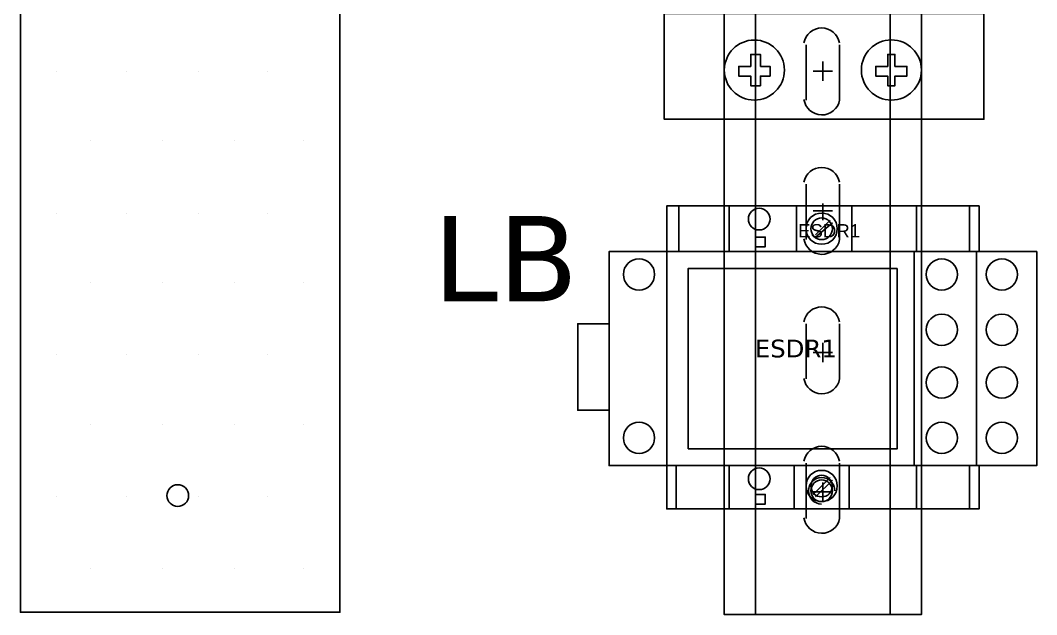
# Model space of a CAD drawing. Extents: x 4719 to 8938, y 1800 to 4482.
# Drawn here: x 6822.1 to 7001.2, y 3201.8 to 3306.4 of the extents above; entities that cross this region are included whole.
import ezdxf

# ---------------------------------------------------------------- set-up
doc = ezdxf.new("R2010")
doc.units = 0
doc.header["$LTSCALE"] = 10
doc.header["$MEASUREMENT"] = 0
doc.layers.add('G02-1-PRDXXXX-E-MRIO-01-P01-01$0$ANNOTATION', color=7, linetype='Continuous')
doc.styles.add('G02-1-PRDXXXX-E-MRIO-01-P01-01$0$PDF Swiss721BT-BoldCondensed', font='arial.ttf')
doc.styles.add('G02-1-PRDXXXX-E-MRIO-01-P01-01$0$PDF Verdana', font='verdana.ttf')

# ---------------------------------------------------------------- blocks, each defined once
blk = doc.blocks.new('G02-1-PRDXXXX-E-MRIO-01-P01-01$0$DV-54809-ZX-350-001')
at = {"layer": 'G02-1-PRDXXXX-E-MRIO-01-P01-01$0$ANNOTATION', "lineweight": 25}
for points in [[(2244.65, 1401.79), (2262.01, 1401.79), (2262.01, 2125.73), (2256.5, 2125.73), (2256.5, 1401.79), (2256.5, 2125.73), (2244.65, 2125.73), (2232.8, 2125.73), (2232.8, 1401.79), (2232.8, 2125.73), (2227.29, 2125.73), (2227.29, 1401.79)], [(2262.01, 1401.79), (2262.01, 2125.73), (2256.5, 2125.73), (2256.5, 1401.79), (2256.5, 2125.73), (2232.8, 2125.73), (2232.8, 1401.79), (2232.8, 2125.73), (2227.29, 2125.73), (2227.29, 1401.79)], [(2159.56, 1922.94), (2103.25, 1922.94), (2103.25, 1402.21), (2159.56, 1402.21)], [(2103.25, 1922.94), (2103.25, 1402.21), (2159.56, 1402.21), (2159.56, 1922.94)], [(2216.71, 1489), (2216.71, 1507.63), (2273.02, 1507.63), (2273.02, 1489)], [(2273.02, 1489), (2273.02, 1507.63), (2216.71, 1507.63), (2216.71, 1489)], [(2233.64, 1498.31), (2235.34, 1498.31), (2235.34, 1496.62), (2233.64, 1496.62), (2233.64, 1494.92), (2231.95, 1494.92), (2231.95, 1496.62), (2229.83, 1496.62), (2229.83, 1498.31), (2231.95, 1498.31), (2231.95, 1500.43), (2233.64, 1500.43)], [(2256.08, 1498.31), (2253.96, 1498.31), (2253.96, 1496.62), (2256.08, 1496.62), (2256.08, 1494.92), (2257.35, 1494.92), (2257.35, 1496.62), (2259.47, 1496.62), (2259.47, 1498.31), (2257.35, 1498.31), (2257.35, 1500.43), (2256.08, 1500.43)], [(2217.13, 1465.71), (2217.13, 1473.76), (2272.17, 1473.76), (2272.17, 1465.71), (2217.13, 1465.71), (2217.13, 1473.76), (2272.17, 1473.76), (2272.17, 1465.71)], [(2228.14, 1465.71), (2261.16, 1465.71), (2261.16, 1473.76), (2228.14, 1473.76), (2228.14, 1465.71), (2261.16, 1465.71), (2261.16, 1473.76), (2228.14, 1473.76)], [(2232.8, 1466.56), (2234.49, 1466.56), (2234.49, 1468.25), (2232.8, 1468.25)], [(2206.97, 1465.71), (2206.97, 1428.03), (2282.33, 1428.03), (2282.33, 1465.71)], [(2282.33, 1465.71), (2282.33, 1428.03), (2206.97, 1428.03), (2206.97, 1465.71)], [(2257.77, 1462.75), (2257.77, 1431), (2220.94, 1431), (2220.94, 1462.75)], [(2206.97, 1453.01), (2206.97, 1437.77), (2201.47, 1437.77), (2201.47, 1453.01)], [(2217.13, 1420.41), (2217.13, 1428.03), (2272.17, 1428.03), (2272.17, 1420.41), (2217.13, 1420.41), (2217.13, 1428.03), (2272.17, 1428.03), (2272.17, 1420.41)], [(2232.8, 1421.26), (2234.49, 1421.26), (2234.49, 1422.95), (2232.8, 1422.95)]]:
    blk.add_lwpolyline(points, close=True, dxfattribs=at)
at = {"layer": 'G02-1-PRDXXXX-E-MRIO-01-P01-01$0$ANNOTATION', "color": 7, "lineweight": 0, "true_color": 0xffffff}
for points in [[(2216.71, 1489), (2216.71, 1507.63)], [(2217.13, 1465.71), (2217.13, 1473.76)], [(2206.97, 1465.71), (2206.97, 1428.03)], [(2228.14, 1465.71), (2261.16, 1465.71)], [(2217.13, 1420.41), (2217.13, 1428.03)]]:
    blk.add_lwpolyline(points, dxfattribs=at)
at = {"layer": 'G02-1-PRDXXXX-E-MRIO-01-P01-01$0$ANNOTATION', "lineweight": 25}
for points in [[(2241.31, 1492.49, 0.845377), (2247.61, 1492.38), (2247.61, 1502.12)], [(2241.31, 1467.94, 0.845395), (2247.61, 1467.83), (2247.61, 1477.57)], [(2241.31, 1443.38, 0.845395), (2247.61, 1443.28), (2247.61, 1453.01)], [(2241.31, 1418.83, 0.845377), (2247.61, 1418.72), (2247.61, 1428.46)]]:
    blk.add_lwpolyline(points, format="xyb", dxfattribs=at)
for points in [[(2241.69, 1502.12), (2241.69, 1492.38)], [(2244.65, 1495.77), (2244.65, 1499.16)], [(2109.6, 1497.46), (2109.6, 1497.46)], [(2121.88, 1497.46), (2121.88, 1497.46)], [(2134.58, 1497.46), (2134.58, 1497.46)], [(2146.85, 1497.46), (2146.85, 1497.46)], [(2159.56, 1497.46), (2159.56, 1497.46)], [(2242.96, 1497.46), (2246.34, 1497.46)], [(2115.53, 1485.19), (2115.53, 1485.19)], [(2128.23, 1485.19), (2128.23, 1485.19)], [(2140.93, 1485.19), (2140.93, 1485.19)], [(2153.2, 1485.19), (2153.2, 1485.19)], [(2241.69, 1477.57), (2241.69, 1467.83)], [(2244.65, 1471.22), (2244.65, 1474.18)], [(2109.6, 1472.49), (2109.6, 1472.49)], [(2121.88, 1472.49), (2121.88, 1472.49)], [(2134.58, 1472.49), (2134.58, 1472.49)], [(2146.85, 1472.49), (2146.85, 1472.49)], [(2159.56, 1472.49), (2159.56, 1472.49)], [(2219.25, 1465.71), (2219.25, 1473.76)], [(2228.14, 1473.76), (2228.14, 1465.71)], [(2239.99, 1473.76), (2239.99, 1465.71)], [(2242.96, 1472.91), (2246.34, 1472.91)], [(2249.73, 1465.71), (2249.73, 1473.76)], [(2261.16, 1473.76), (2261.16, 1465.71)], [(2270.48, 1465.71), (2270.48, 1473.76)], [(2245.92, 1471.22), (2243.38, 1468.68)], [(2243.38, 1468.25), (2246.34, 1470.79)], [(2217.13, 1465.71), (2217.13, 1428.03)], [(2260.74, 1465.71), (2260.74, 1428.03)], [(2271.75, 1465.71), (2271.75, 1428.03)], [(2115.53, 1460.21), (2115.53, 1460.21)], [(2128.23, 1460.21), (2128.23, 1460.21)], [(2140.93, 1460.21), (2140.93, 1460.21)], [(2153.2, 1460.21), (2153.2, 1460.21)], [(2241.69, 1453.01), (2241.69, 1443.28)], [(2244.65, 1446.24), (2244.65, 1449.63)], [(2109.6, 1447.51), (2109.6, 1447.51)], [(2121.88, 1447.51), (2121.88, 1447.51)], [(2134.58, 1447.51), (2134.58, 1447.51)], [(2146.85, 1447.51), (2146.85, 1447.51)], [(2159.56, 1447.51), (2159.56, 1447.51)], [(2242.96, 1447.93), (2246.34, 1447.93)], [(2115.53, 1435.23), (2115.53, 1435.23)], [(2128.23, 1435.23), (2128.23, 1435.23)], [(2140.93, 1435.23), (2140.93, 1435.23)], [(2153.2, 1435.23), (2153.2, 1435.23)], [(2218.83, 1420.41), (2218.83, 1428.03)], [(2228.14, 1428.03), (2228.14, 1420.41)], [(2239.57, 1428.03), (2239.57, 1420.41)], [(2241.69, 1428.46), (2241.69, 1418.72)], [(2249.31, 1420.41), (2249.31, 1428.03)], [(2261.16, 1428.03), (2261.16, 1420.41)], [(2270.48, 1420.41), (2270.48, 1428.03)], [(2245.92, 1425.92), (2242.96, 1422.95)], [(2243.38, 1422.53), (2246.34, 1425.49)], [(2244.65, 1421.68), (2244.65, 1425.07)], [(2109.6, 1422.53), (2109.6, 1422.53)], [(2121.88, 1422.53), (2121.88, 1422.53)], [(2134.58, 1422.53), (2134.58, 1422.53)], [(2146.85, 1422.53), (2146.85, 1422.53)], [(2159.56, 1422.53), (2159.56, 1422.53)], [(2242.96, 1423.38), (2246.34, 1423.38)], [(2115.53, 1409.83), (2115.53, 1409.83)], [(2128.23, 1409.83), (2128.23, 1409.83)], [(2140.93, 1409.83), (2140.93, 1409.83)], [(2153.2, 1409.83), (2153.2, 1409.83)]]:
    blk.add_lwpolyline(points, dxfattribs=at)
for centre, radius in [((2232.58, 1497.67), 5.29), ((2256.72, 1497.68), 5.29), ((2233.43, 1471.43), 1.91), ((2244.44, 1469.74), 2.75), ((2244.44, 1469.73), 1.91), ((2212.26, 1461.69), 2.75), ((2265.61, 1461.69), 2.75), ((2276.19, 1461.69), 2.75), ((2265.61, 1451.95), 2.75), ((2276.19, 1451.95), 2.75), ((2265.61, 1442.64), 2.75), ((2276.19, 1442.64), 2.75), ((2212.26, 1432.9), 2.75), ((2265.61, 1432.9), 2.75), ((2276.19, 1432.9), 2.75), ((2233.43, 1425.7), 1.91), ((2244.44, 1424.44), 2.75), ((2244.44, 1424.43), 1.91), ((2244.44, 1423.59), 1.91), ((2130.98, 1422.74), 1.91)]:
    blk.add_circle(centre, radius, dxfattribs=at)
for centre, radius, start, end in [((2244.44, 1501.91), 3.17, 10.0014, 169.9993), ((2244.44, 1477.36), 3.17, 10.0009, 169.9997), ((2244.44, 1452.8), 3.17, 9.9997, 170.001), ((2244.44, 1428.25), 3.18, 10.0496, 169.9511), ((2244.44, 1423.59), 2.33, 359.9985, 269.9972)]:
    blk.add_arc(centre, radius, start, end, dxfattribs=at)
at = {"layer": 'G02-1-PRDXXXX-E-MRIO-01-P01-01$0$ANNOTATION', "attachment_point": 4}
for s, insert, char_height, style in [('LB', (2175.93, 1464.45), 15.016, 'G02-1-PRDXXXX-E-MRIO-01-P01-01$0$PDF Verdana'), ('ESDR1', (2240.28, 1469.35), 2.348, 'G02-1-PRDXXXX-E-MRIO-01-P01-01$0$PDF Swiss721BT-BoldCondensed'), ('ESDR1', (2232.66, 1448.61), 3.128, 'G02-1-PRDXXXX-E-MRIO-01-P01-01$0$PDF Verdana')]:
    blk.add_mtext(s, dxfattribs=dict(at, insert=insert, char_height=char_height, style=style))

msp = doc.modelspace()

# ---------------------------------------------------------------- block references
msp.add_blockref('G02-1-PRDXXXX-E-MRIO-01-P01-01$0$DV-54809-ZX-350-001', (4718.87, 1800))

doc.saveas('drawing.dxf')
